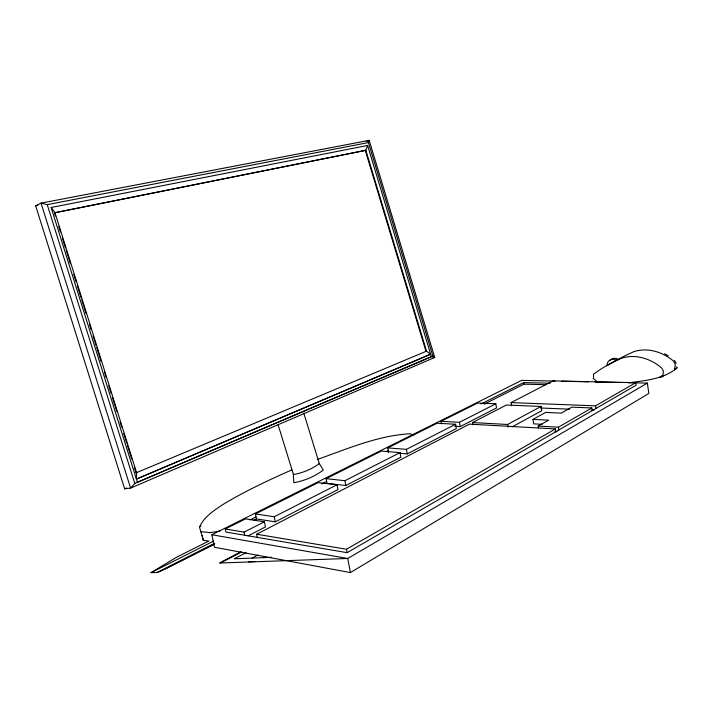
<?xml version="1.0" encoding="UTF-8"?>
<svg xmlns="http://www.w3.org/2000/svg" width="713" height="713" viewBox="0 0 713 713"><rect width="100%" height="100%" fill="white"/><g stroke="black" fill="none" stroke-linecap="round" stroke-linejoin="round"><path stroke-width="1.07" d="M367.605 145.47L365.831 150.3L426.526 351.161L430.652 354.218L136.406 479.109L136.611 472.781L54.946 212.581L51.131 207.492L367.605 145.47L431.392 356.687L137.413 482.3L51.131 207.492M674.614 369.717L675.282 364.156L673.678 361.25L671.691 359.593A45.222 37.522 52.7 0 0 633.732 351.705L626.87 354.851A219.016 169.854 43.1 0 0 617.868 359.682M432.702 357.855L434.725 357.445L432.889 356.045L368.425 142.564L369.182 140.345L41.033 203.125L35.65 205.79L124.659 488.824L130.595 488.093L434.725 357.445L369.182 140.345L366.295 141.522M214.328 544.01L162.127 570.48L157.118 572.486L151.022 572.655L176.637 557.192L208.9 540.989L203.383 540.392L199.497 527.139C204.07 516.667 214.016 510.446 223.151 504.376C244.479 491.542 266.983 480.856 289.736 470.821L291.786 469.974M319.059 463.236L323.274 470.054C314.861 476.498 304.228 480.945 293.792 482.71L293.328 474.145L278.07 424.636M432.889 356.045L134.784 483.423L130.595 488.093L41.033 203.125L47.236 204.649L368.425 142.564M199.497 527.139L200.906 525.606M628.946 382.783C645.408 380.439 663.001 379.343 676.521 368.38L677.35 367.543L676.307 366.999M555.008 381.099L521.64 380.368L211.85 534.741L214.47 547.263L350.404 572.584L648.857 393.424L647.351 383.095L628.438 382.685M647.351 383.095L347.712 558.484L219.39 563.029L241.056 551.639M248.079 535.864L265.441 526.925L264.398 521.782L245.539 518.859L225.281 528.975L225.914 532.058L347.142 552.664L636.103 385.216L635.729 382.676L553.021 380.894L511.061 402.604L511.577 405.742M257.322 537.397L256.68 534.224L346.482 549.242L555.391 428.941L555.837 431.73M538.449 427.916L538.155 426.089L558.422 427.194L591.843 407.952L592.253 410.626M511.061 402.604L595.507 405.84L635.729 382.676M538.155 426.089L548.689 420.171L532.959 419.387L533.68 423.861L542.067 424.306M532.959 419.387L545.641 412.417L561.283 413.103L571.897 407.15L591.843 407.952M512.166 426.873L541.737 410.741L541.051 406.428L506.364 405.037L472.478 422.568L472.853 424.743M263.944 557.628L265.896 556.568M472.478 422.568L507.611 424.485L541.051 406.428M263.382 557.646L265.334 556.586M252.179 558.083L257.928 554.999M607.708 365.323A221.03 170.576 43.5 0 1 616.558 360.27L618.314 359.325A8.075 6.693 56.9 0 0 610.034 360.493M246.03 552.709L234.238 558.787L271.689 557.325M220.656 562.985L241.342 552.103M256.68 534.224L469.457 424.137L555.391 428.941M275.289 521.845L337.953 489.581L337.035 484.742L318.203 482.603L255.406 513.939L256.422 518.957L275.289 521.845L274.273 516.747L255.406 513.939M345.841 485.517L400.84 457.193L400.011 452.621L381.33 451.088L326.108 478.655L327.017 483.387L345.841 485.517L344.932 480.714L326.108 478.655M399.547 453.272L407.23 453.905L456.356 428.611L455.607 424.271L437.158 423.228L387.747 447.889L388.567 452.363M454.778 426.312L460.197 426.632L496.515 407.925L495.82 403.763L477.603 403.041L441.026 421.294L441.472 423.852M225.281 528.975L244.113 532.121L264.398 521.782M274.273 516.747L337.035 484.742M344.932 480.714L400.011 452.621M387.747 447.889L406.41 449.359L455.607 424.271M441.026 421.294L459.457 422.31L495.82 403.763M157.118 572.486L214.747 543.279M253.471 520.445L256.422 518.957M484.243 404.155L523.903 384.164L545.935 384.708M151.022 572.655L213.606 541.087M250.103 519.92L256.02 516.952M321.715 483.967L326.652 481.489M386.41 451.498L388.237 450.571M480.99 404.013L523.645 382.605L550.097 383.22M214.158 544.331L164.685 569.179M54.446 212.822L365.831 150.3L54.446 212.822L55.445 216.003M124.659 488.824L126.7 487.95M136.406 479.109L430.652 354.218M134.409 467.55L136.067 472.853L426.526 351.161L425.964 351.277L365.306 150.514M317.481 459.439C347.587 448.744 377.908 435.554 410.18 433.754L413.175 435.01M35.65 205.79L37.834 205.371M220.059 531.007L210.495 532.611L200.674 531.702M674.329 368.737L676.521 368.38M661.397 375.876L664.659 375.368M659.454 377.222L662.742 376.705L663.402 371.072L661.771 368.113L659.775 366.42A45.935 37.771 53.4 0 0 621.478 358.247L614.579 361.402A222.572 171.12 43.8 0 0 595.498 372.747L593.457 374.245L593.608 377.391M136.067 472.853L136.611 472.781M248.587 561.826L255.245 561.594M561.684 381.241L588.385 381.82M595.061 381.963L620.649 382.516M540.632 407.988L569.518 409.182M591.745 410.1L593.965 410.189M554.892 431.579L557.022 431.704M211.85 534.741L347.712 558.484L350.404 572.584M664.596 353.746L668.259 355.778M597.859 382.426L593.118 378.184M674.525 360.395L676.076 363.202M293.328 474.145L293.515 474.546C302.624 472.942 311.875 469.127 319.299 463.602L303.774 413.059M58.778 226.618L60.445 231.921M62.441 238.294L65.444 247.848M66.104 249.969L70.435 263.765M73.769 274.38L76.104 281.804M77.432 286.056L81.095 297.731M81.763 299.852L86.095 313.649M89.428 324.263L91.095 329.566M93.091 335.939L96.095 345.493M96.754 347.614L101.086 361.411M104.419 372.026L106.085 377.329M108.75 385.822L111.085 393.255M112.413 397.498L116.745 411.294M120.078 421.909L121.745 427.212M123.741 433.584L126.745 443.138M127.413 445.26L131.736 459.056M47.236 204.649L134.784 483.423M202.153 535.632L203.383 540.392M244.113 532.121L244.755 535.258M346.482 549.242L347.142 552.664M406.41 449.359L407.23 453.905M459.457 422.31L460.197 426.632M507.611 424.485L508.057 427.167M523.645 382.605L523.903 384.164M558.422 427.194L558.867 429.975M595.507 405.84L595.916 408.504M606.932 365.814A8.093 6.702 57 0 1 616.558 360.27M615.043 361.099A220.522 170.398 43.4 0 1 618.314 359.325"/></g></svg>
